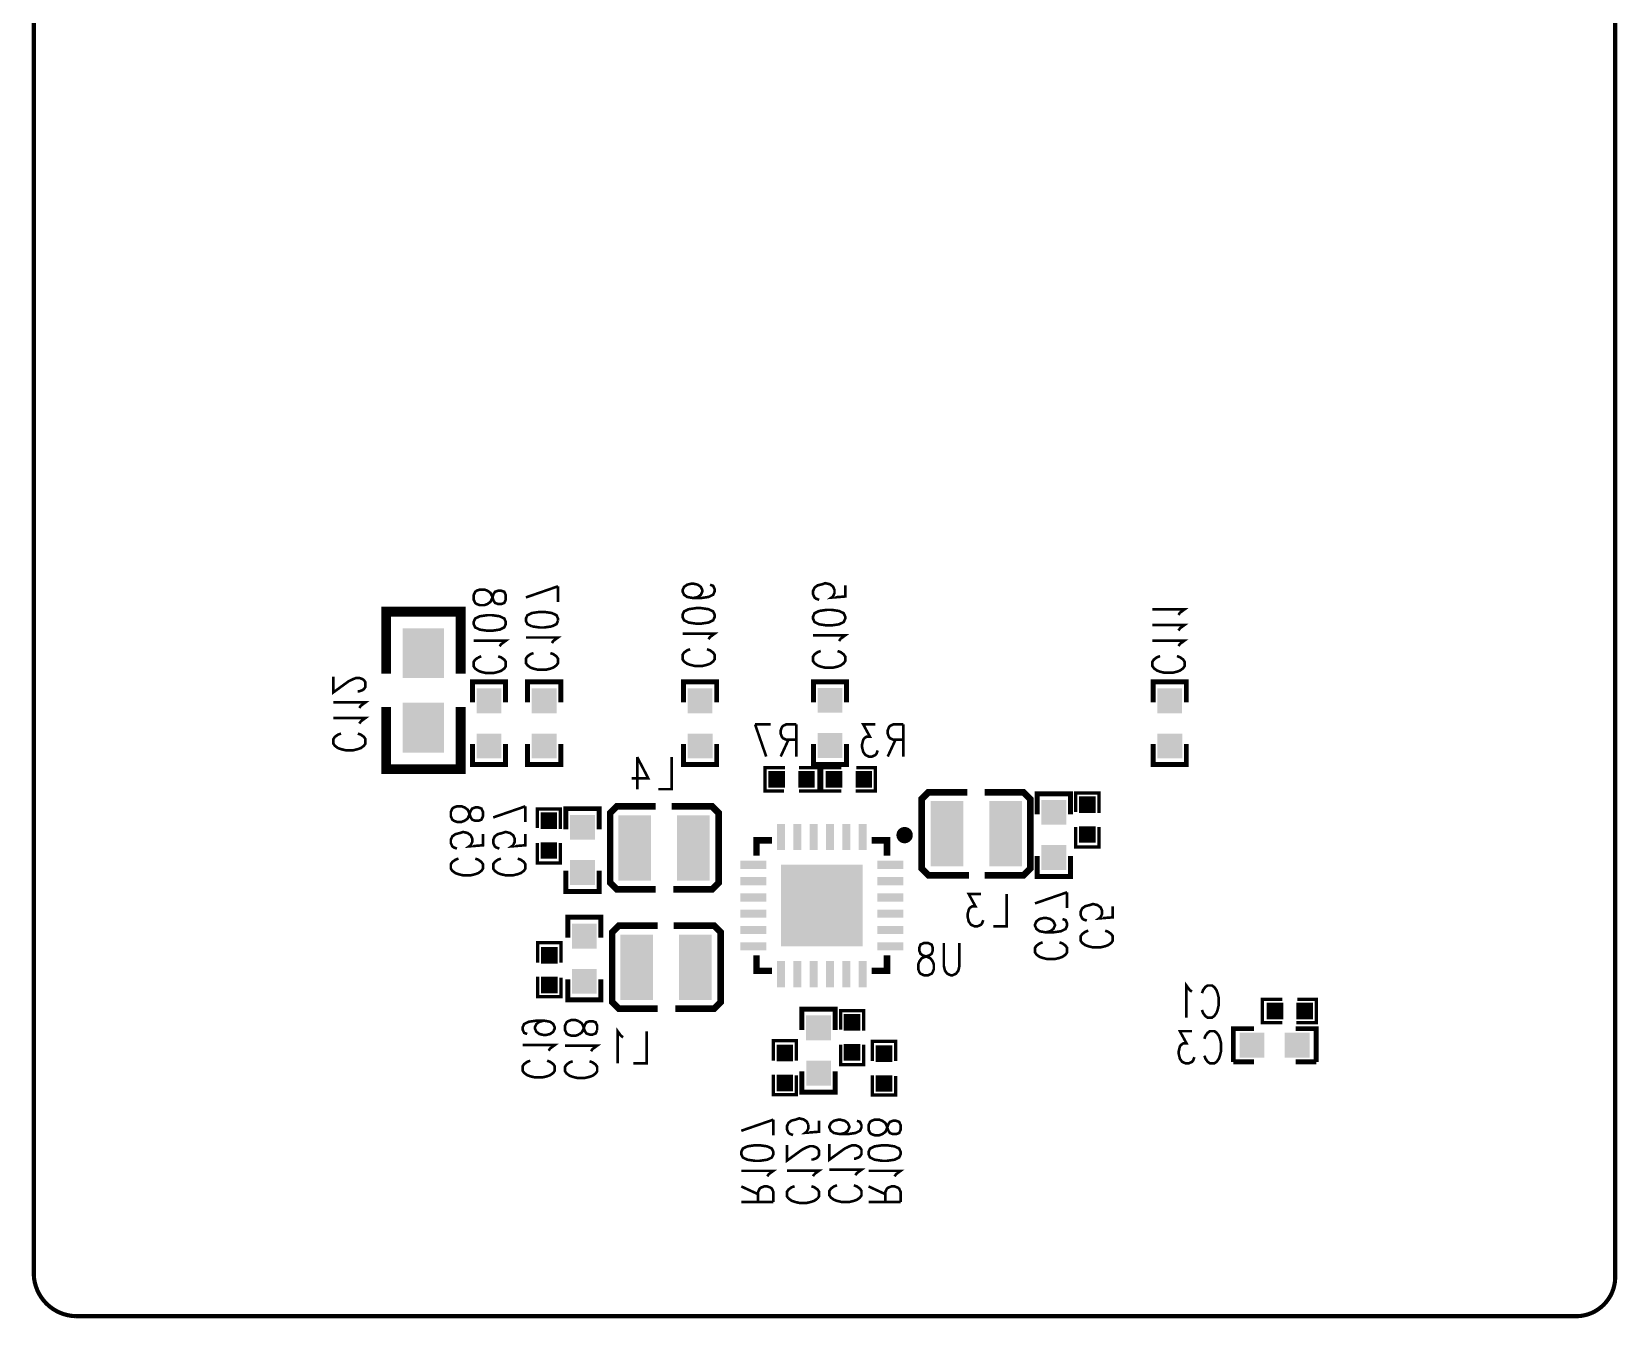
# Model space of a CAD drawing. Extents: x -1.75 to 2.93, y 0.9 to 4.15.
# Drawn here: x 1.021 to 2.934, y 1.023 to 2.575 of the extents above; entities that cross this region are included whole.
import ezdxf

# ---------------------------------------------------------------- set-up
doc = ezdxf.new("R2010")
doc.units = 0
doc.layers.get('0').update_dxf_attribs({"linetype": 'CONTINUOUS'})
doc.layers.add('SMD004022_PHO', color=6, linetype='CONTINUOUS')
doc.layers.add('SSB004029_PHO', color=1, linetype='CONTINUOUS')

# ---------------------------------------------------------------- blocks, each defined once
blk = doc.blocks.new('RECTANGLE_50')
blk.add_solid([(0.025, 0.03), (0.025, -0.03), (-0.025, 0.03), (-0.025, -0.03)])
blk = doc.blocks.new('SQUARE_80')
blk.add_solid([(0.01, 0.01), (0.01, -0.01), (-0.01, 0.01), (-0.01, -0.01)])
blk = doc.blocks.new('SQUARE_85')
blk.add_solid([(0.015, 0.015), (0.015, -0.015), (-0.015, 0.015), (-0.015, -0.015)])
blk = doc.blocks.new('RECTANGLE_108')
blk.add_solid([(0.01575, 0.00492), (0.01575, -0.00492), (-0.01575, 0.00492), (-0.01575, -0.00492)])
blk = doc.blocks.new('RECTANGLE_109')
blk.add_solid([(0.00492, 0.01575), (0.00492, -0.01575), (-0.00492, 0.01575), (-0.00492, -0.01575)])
blk = doc.blocks.new('SQUARE_110')
blk.add_solid([(0.049215, 0.049215), (0.049215, -0.049215), (-0.049215, 0.049215), (-0.049215, -0.049215)])
blk = doc.blocks.new('RECTANGLE_111')
blk.add_solid([(0.019685, 0.03937), (0.019685, -0.03937), (-0.019685, 0.03937), (-0.019685, -0.03937)])

msp = doc.modelspace()

# ---------------------------------------------------------------- linework, layer by layer
at = {"layer": 'SMD004022_PHO', "const_width": 0.005}
for points in [[(1.02365, 1.0751), (1.02365, 4.07423)], [(2.9314, 4.07423), (2.9314, 1.0751)], [(2.8814, 1.0251), (1.07365, 1.0251)]]:
    msp.add_lwpolyline(points, dxfattribs=at)
for points in [[(1.02365, 1.0751, 0.3915503), (1.07365, 1.0251)], [(2.8814, 1.02511, 0.4482282), (2.9314, 1.0751)]]:
    msp.add_lwpolyline(points, format="xyb", dxfattribs=at)
at = {"layer": 'SSB004029_PHO'}
for points, const_width in [([(1.02365, 1.0751), (1.02365, 4.07423)], 0.005), ([(2.9314, 4.07423), (2.9314, 1.0751)], 0.005), ([(1.59308, 1.88956), (1.59123, 1.88553), (1.58754, 1.88419), (1.58385, 1.88419), (1.58016, 1.88553), (1.57831, 1.88822), (1.57647, 1.89359), (1.57462, 1.89761), (1.57093, 1.9003), (1.56724, 1.90164), (1.5617, 1.90164), (1.55801, 1.9003), (1.55616, 1.89896), (1.55432, 1.89493), (1.55432, 1.88956), (1.55616, 1.88553), (1.55801, 1.88419), (1.5617, 1.88285), (1.56724, 1.88285), (1.57093, 1.88419), (1.57462, 1.88687), (1.57647, 1.8909), (1.57831, 1.89627), (1.58016, 1.89896), (1.58385, 1.9003), (1.58754, 1.9003), (1.59123, 1.89896), (1.59308, 1.89493), (1.59308, 1.88956)], 0.00315), ([(1.65607, 1.90558), (1.61731, 1.89215)], 0.00315), ([(1.65607, 1.88678), (1.65607, 1.90558)], 0.00315), ([(1.83951, 1.9075), (1.8432, 1.90616), (1.84504, 1.90213), (1.84504, 1.89945), (1.8432, 1.89542), (1.83766, 1.89274), (1.82843, 1.89139), (1.81921, 1.89139), (1.81182, 1.89274), (1.80813, 1.89542), (1.80629, 1.89945), (1.80629, 1.90079), (1.80813, 1.90482), (1.81182, 1.9075), (1.81736, 1.90884), (1.81921, 1.90884), (1.82474, 1.9075), (1.82843, 1.90482), (1.83028, 1.90079), (1.83028, 1.89945), (1.82843, 1.89542), (1.82474, 1.89274), (1.81921, 1.89139)], 0.00315), ([(2.00253, 1.90671), (2.00253, 1.89329), (1.98591, 1.89195), (1.98776, 1.89329), (1.98961, 1.89732), (1.98961, 1.90134), (1.98776, 1.90537), (1.98407, 1.90806), (1.97853, 1.9094), (1.97484, 1.90806), (1.9693, 1.90671), (1.96561, 1.90403), (1.96377, 1.9), (1.96377, 1.89598), (1.96561, 1.89195), (1.96746, 1.89061), (1.97115, 1.88926)], 0.00315), ([(1.44873, 1.80001), (1.44873, 1.87501), (1.53873, 1.87501), (1.53873, 1.80001)], 0.012), ([(1.62469, 1.85725), (1.61916, 1.85994), (1.61731, 1.86397), (1.61731, 1.86665), (1.61916, 1.87068), (1.62469, 1.87336), (1.63392, 1.8747), (1.63946, 1.8747), (1.64869, 1.87336), (1.65422, 1.87068), (1.65607, 1.86665), (1.65607, 1.86397)], 0.00315), ([(1.84504, 1.86857), (1.8432, 1.86455), (1.83766, 1.86186), (1.82843, 1.86052), (1.8229, 1.86052), (1.81367, 1.86186), (1.80813, 1.86455), (1.80629, 1.86857), (1.80629, 1.87126), (1.80813, 1.87529), (1.81367, 1.87797), (1.8229, 1.87931), (1.82843, 1.87931), (1.83766, 1.87797), (1.8432, 1.87529), (1.84504, 1.87126), (1.84504, 1.86857)], 0.00315), ([(2.00253, 1.86645), (2.00068, 1.86242), (1.99514, 1.85973), (1.98591, 1.85839), (1.98038, 1.85839), (1.97115, 1.85973), (1.96561, 1.86242), (1.96377, 1.86645), (1.96377, 1.86913), (1.96561, 1.87316), (1.97115, 1.87584), (1.98038, 1.87718), (1.98591, 1.87718), (1.99514, 1.87584), (2.00068, 1.87316), (2.00253, 1.86913), (2.00253, 1.86645)], 0.00315), ([(2.40459, 1.87104), (2.40644, 1.87372), (2.41197, 1.87775), (2.37322, 1.87775)], 0.00315), ([(1.59308, 1.86003), (1.59123, 1.856), (1.58569, 1.85332), (1.57647, 1.85198), (1.57093, 1.85198), (1.5617, 1.85332), (1.55616, 1.856), (1.55432, 1.86003), (1.55432, 1.86271), (1.55616, 1.86674), (1.5617, 1.86943), (1.57093, 1.87077), (1.57647, 1.87077), (1.58569, 1.86943), (1.59123, 1.86674), (1.59308, 1.86271), (1.59308, 1.86003)], 0.00315), ([(1.64869, 1.85725), (1.63946, 1.85591), (1.63392, 1.85591), (1.62469, 1.85725)], 0.00315), ([(1.65607, 1.86397), (1.65422, 1.85994), (1.64869, 1.85725)], 0.00315), ([(2.40459, 1.85225), (2.40644, 1.85493), (2.41197, 1.85896), (2.37322, 1.85896)], 0.00315), ([(1.58569, 1.83318), (1.58754, 1.83587), (1.59308, 1.8399), (1.55432, 1.8399)], 0.00315), ([(1.64869, 1.83712), (1.65053, 1.83981), (1.65607, 1.84383), (1.61731, 1.84383)], 0.00315), ([(1.83766, 1.84173), (1.83951, 1.84441), (1.84504, 1.84844), (1.80629, 1.84844)], 0.00315), ([(1.99514, 1.8396), (1.99699, 1.84228), (2.00253, 1.84631), (1.96377, 1.84631)], 0.00315), ([(2.40459, 1.83345), (2.40644, 1.83614), (2.41197, 1.84016), (2.37322, 1.84016)], 0.00315), ([(1.55986, 1.80365), (1.55616, 1.80634), (1.55432, 1.80902), (1.55432, 1.81439), (1.55616, 1.81708), (1.55986, 1.81976)], 0.00315), ([(1.58385, 1.8211), (1.58754, 1.81976), (1.59123, 1.81708), (1.59308, 1.81439), (1.59308, 1.80902), (1.59123, 1.80634), (1.58754, 1.80365), (1.58385, 1.80231), (1.57831, 1.80097), (1.56908, 1.80097), (1.56355, 1.80231), (1.55986, 1.80365)], 0.00315), ([(1.55986, 1.81976), (1.56355, 1.8211)], 0.00315), ([(1.64684, 1.82504), (1.65053, 1.8237), (1.65422, 1.82101), (1.65607, 1.81833), (1.65607, 1.81296), (1.65422, 1.81028), (1.65053, 1.80759), (1.64684, 1.80625), (1.6413, 1.80491), (1.63208, 1.80491), (1.62654, 1.80625), (1.62285, 1.80759), (1.61916, 1.81028), (1.61731, 1.81296), (1.61731, 1.81833), (1.61916, 1.82101), (1.62285, 1.8237), (1.62654, 1.82504)], 0.00315), ([(1.83582, 1.82965), (1.83951, 1.82831), (1.8432, 1.82562), (1.84504, 1.82294), (1.84504, 1.81757), (1.8432, 1.81488), (1.83951, 1.8122), (1.83582, 1.81086), (1.83028, 1.80951), (1.82105, 1.80951), (1.81551, 1.81086), (1.81182, 1.8122), (1.80813, 1.81488), (1.80629, 1.81757), (1.80629, 1.82294), (1.80813, 1.82562), (1.81182, 1.82831), (1.81551, 1.82965)], 0.00315), ([(1.9933, 1.82752), (1.99699, 1.82618), (2.00068, 1.82349), (2.00253, 1.82081), (2.00253, 1.81544), (2.00068, 1.81275), (1.99699, 1.81007), (1.9933, 1.80873), (1.98776, 1.80739), (1.97853, 1.80739), (1.973, 1.80873), (1.9693, 1.81007), (1.96561, 1.81275), (1.96377, 1.81544), (1.96377, 1.82081), (1.96561, 1.82349), (1.9693, 1.82618), (1.973, 1.82752)], 0.00315), ([(2.40275, 1.82137), (2.40644, 1.82003), (2.41013, 1.81735), (2.41197, 1.81466), (2.41197, 1.80929), (2.41013, 1.80661), (2.40644, 1.80392), (2.40275, 1.80258), (2.39721, 1.80124), (2.38798, 1.80124), (2.38244, 1.80258), (2.37875, 1.80392), (2.37506, 1.80661), (2.37322, 1.80929), (2.37322, 1.81466), (2.37506, 1.81735), (2.37875, 1.82003), (2.38244, 1.82137)], 0.00315), ([(1.41456, 1.77894), (1.4164, 1.77894), (1.42009, 1.78028), (1.42194, 1.78162), (1.42378, 1.78431), (1.42378, 1.78968), (1.42194, 1.79236), (1.42009, 1.7937), (1.4164, 1.79505), (1.41271, 1.79505), (1.40902, 1.7937), (1.40348, 1.79102), (1.38503, 1.7776), (1.38503, 1.79639)], 0.00315), ([(1.55285, 1.76547), (1.55285, 1.79047), (1.59285, 1.79047), (1.59285, 1.76547)], 0.006), ([(1.61933, 1.76547), (1.61933, 1.79047), (1.65933, 1.79047), (1.65933, 1.76547)], 0.006), ([(1.80748, 1.76547), (1.80748, 1.79047), (1.84748, 1.79047), (1.84748, 1.76547)], 0.006), ([(1.96414, 1.76547), (1.96414, 1.79047), (2.00414, 1.79047), (2.00414, 1.76547)], 0.006), ([(2.37407, 1.76547), (2.37407, 1.79047), (2.41407, 1.79047), (2.41407, 1.76547)], 0.006), ([(1.4164, 1.7588), (1.41825, 1.76149), (1.42378, 1.76552), (1.38503, 1.76552)], 0.00315), ([(1.53873, 1.76001), (1.53873, 1.68501), (1.44873, 1.68501), (1.44873, 1.76001)], 0.012), ([(1.4164, 1.74001), (1.41825, 1.7427), (1.42378, 1.74672), (1.38503, 1.74672)], 0.00315), ([(1.41456, 1.72793), (1.41825, 1.72659), (1.42194, 1.7239), (1.42378, 1.72122), (1.42378, 1.71585), (1.42194, 1.71317), (1.41825, 1.71048), (1.41456, 1.70914), (1.40902, 1.7078), (1.39979, 1.7078), (1.39425, 1.70914), (1.39056, 1.71048), (1.38687, 1.71317), (1.38503, 1.71585), (1.38503, 1.72122), (1.38687, 1.7239), (1.39056, 1.72659), (1.39425, 1.72793)], 0.00315), ([(1.89382, 1.73897), (1.90725, 1.70021)], 0.00315), ([(1.91262, 1.73897), (1.89382, 1.73897)], 0.00315), ([(1.94349, 1.73897), (1.93141, 1.73897), (1.92738, 1.73712), (1.92604, 1.73528), (1.9247, 1.73159), (1.9247, 1.72789), (1.92604, 1.7242), (1.92738, 1.72236), (1.93141, 1.72051), (1.94349, 1.72051)], 0.00315), ([(1.93409, 1.72051), (1.9247, 1.70021)], 0.00315), ([(1.94349, 1.73897), (1.94349, 1.70021)], 0.00315), ([(2.03907, 1.73897), (2.0243, 1.73897), (2.03235, 1.7242), (2.02833, 1.7242), (2.02564, 1.72236), (2.0243, 1.72051), (2.02296, 1.71498), (2.02296, 1.71128), (2.0243, 1.70575), (2.02698, 1.70206), (2.03101, 1.70021), (2.03504, 1.70021), (2.03907, 1.70206), (2.04041, 1.7039), (2.04175, 1.70759)], 0.00315), ([(2.07262, 1.73897), (2.06054, 1.73897), (2.05651, 1.73712), (2.05517, 1.73528), (2.05383, 1.73159), (2.05383, 1.72789), (2.05517, 1.7242), (2.05651, 1.72236), (2.06054, 1.72051), (2.07262, 1.72051)], 0.00315), ([(2.06323, 1.72051), (2.05383, 1.70021)], 0.00315), ([(2.07262, 1.73897), (2.07262, 1.70021)], 0.00315), ([(1.59285, 1.71547), (1.59285, 1.69047), (1.55285, 1.69047), (1.55285, 1.71547)], 0.006), ([(1.65933, 1.71547), (1.65933, 1.69047), (1.61933, 1.69047), (1.61933, 1.71547)], 0.006), ([(1.84748, 1.71547), (1.84748, 1.69047), (1.80748, 1.69047), (1.80748, 1.71547)], 0.006), ([(2.00414, 1.71547), (2.00414, 1.69047), (1.96414, 1.69047), (1.96414, 1.71547)], 0.006), ([(2.41407, 1.71547), (2.41407, 1.69047), (2.37407, 1.69047), (2.37407, 1.71547)], 0.006), ([(1.7516, 1.6996), (1.76502, 1.67376), (1.74489, 1.67376)], 0.00315), ([(1.7516, 1.6996), (1.7516, 1.66084)], 0.00315), ([(1.79321, 1.6996), (1.79321, 1.66084), (1.7771, 1.66084)], 0.00315), ([(1.9298, 1.68672), (1.9058, 1.68672), (1.9058, 1.65872), (1.9288, 1.65872)], 0.004), ([(1.9468, 1.65872), (1.9708, 1.65872), (1.9708, 1.68672), (1.9468, 1.68672)], 0.004), ([(1.99799, 1.68671), (1.97399, 1.68671), (1.97399, 1.65871), (1.99799, 1.65871)], 0.004), ([(2.01499, 1.65871), (2.03899, 1.65871), (2.03899, 1.68671), (2.01599, 1.68671)], 0.004), ([(2.15181, 1.55701), (2.10282, 1.55701), (2.09482, 1.56501), (2.09482, 1.64901), (2.10282, 1.65701), (2.14981, 1.65701)], 0.008), ([(2.17081, 1.65701), (2.21781, 1.65701), (2.22581, 1.64901), (2.22581, 1.56501), (2.21781, 1.55701), (2.17082, 1.55701)], 0.008), ([(2.23425, 1.63034), (2.23425, 1.65534), (2.27425, 1.65534), (2.27425, 1.63034)], 0.006), ([(2.30866, 1.63215), (2.30866, 1.65615), (2.28066, 1.65615), (2.28066, 1.63315)], 0.004), ([(1.56552, 1.62808), (1.56367, 1.62405), (1.55998, 1.62271), (1.55629, 1.62271), (1.5526, 1.62405), (1.55075, 1.62674), (1.54891, 1.63211), (1.54706, 1.63613), (1.54337, 1.63882), (1.53968, 1.64016), (1.53414, 1.64016), (1.53045, 1.63882), (1.5286, 1.63747), (1.52676, 1.63345), (1.52676, 1.62808), (1.5286, 1.62405), (1.53045, 1.62271), (1.53414, 1.62137), (1.53968, 1.62137), (1.54337, 1.62271), (1.54706, 1.62539), (1.54891, 1.62942), (1.55075, 1.63479), (1.5526, 1.63747), (1.55629, 1.63882), (1.55998, 1.63882), (1.56367, 1.63747), (1.56552, 1.63345), (1.56552, 1.62808)], 0.00315), ([(1.6167, 1.64016), (1.57794, 1.62674)], 0.00315), ([(1.6167, 1.62137), (1.6167, 1.64016)], 0.00315), ([(1.65899, 1.61291), (1.65899, 1.63691), (1.63099, 1.63691), (1.63099, 1.61391)], 0.004), ([(1.66559, 1.61234), (1.66559, 1.63734), (1.70559, 1.63734), (1.70559, 1.61234)], 0.006), ([(1.774, 1.53999), (1.727, 1.53999), (1.719, 1.54799), (1.719, 1.63199), (1.727, 1.63999), (1.77399, 1.63999), (1.774, 1.63999)], 0.008), ([(1.79301, 1.63999), (1.842, 1.63999), (1.85, 1.63199), (1.85, 1.54799), (1.842, 1.53999), (1.79501, 1.53999), (1.795, 1.53999)], 0.008), ([(1.56552, 1.6066), (1.56552, 1.59318), (1.54891, 1.59184), (1.55075, 1.59318), (1.5526, 1.59721), (1.5526, 1.60123), (1.55075, 1.60526), (1.54706, 1.60794), (1.54152, 1.60929), (1.53783, 1.60794), (1.5323, 1.6066), (1.5286, 1.60392), (1.52676, 1.59989), (1.52676, 1.59586), (1.5286, 1.59184), (1.53045, 1.5905), (1.53414, 1.58915)], 0.00315), ([(1.6167, 1.6066), (1.6167, 1.59318), (1.60009, 1.59184), (1.60193, 1.59318), (1.60378, 1.59721), (1.60378, 1.60123), (1.60193, 1.60526), (1.59824, 1.60794), (1.59271, 1.60929), (1.58901, 1.60794), (1.58348, 1.6066), (1.57979, 1.60392), (1.57794, 1.59989), (1.57794, 1.59586), (1.57979, 1.59184), (1.58163, 1.5905), (1.58532, 1.58915)], 0.00315), ([(2.28066, 1.61515), (2.28066, 1.59115), (2.30866, 1.59115), (2.30866, 1.61515)], 0.004), ([(1.63099, 1.59591), (1.63099, 1.57191), (1.65899, 1.57191), (1.65899, 1.59591)], 0.004), ([(1.89556, 1.58044), (1.89556, 1.59914), (1.91426, 1.59914)], 0.00787), ([(2.03434, 1.59914), (2.05304, 1.59914), (2.05304, 1.58044)], 0.00787), ([(1.55629, 1.57707), (1.55998, 1.57573), (1.56367, 1.57305), (1.56552, 1.57036), (1.56552, 1.56499), (1.56367, 1.56231), (1.55998, 1.55962), (1.55629, 1.55828), (1.55075, 1.55694), (1.54152, 1.55694), (1.53599, 1.55828), (1.5323, 1.55962), (1.5286, 1.56231), (1.52676, 1.56499), (1.52676, 1.57036), (1.5286, 1.57305), (1.5323, 1.57573), (1.53599, 1.57707)], 0.00315), ([(1.60747, 1.57707), (1.61116, 1.57573), (1.61485, 1.57305), (1.6167, 1.57036), (1.6167, 1.56499), (1.61485, 1.56231), (1.61116, 1.55962), (1.60747, 1.55828), (1.60193, 1.55694), (1.59271, 1.55694), (1.58717, 1.55828), (1.58348, 1.55962), (1.57979, 1.56231), (1.57794, 1.56499), (1.57794, 1.57036), (1.57979, 1.57305), (1.58348, 1.57573), (1.58717, 1.57707)], 0.00315), ([(2.27425, 1.58034), (2.27425, 1.55534), (2.23425, 1.55534), (2.23425, 1.58034)], 0.006), ([(1.70559, 1.56234), (1.70559, 1.53734), (1.66559, 1.53734), (1.66559, 1.56234)], 0.006), ([(2.16639, 1.53424), (2.15163, 1.53424), (2.15968, 1.51948), (2.15565, 1.51948), (2.15297, 1.51763), (2.15163, 1.51579), (2.15028, 1.51025), (2.15028, 1.50656), (2.15163, 1.50102), (2.15431, 1.49733), (2.15834, 1.49549), (2.16236, 1.49549), (2.16639, 1.49733), (2.16773, 1.49918), (2.16908, 1.50287)], 0.00315), ([(2.19726, 1.53424), (2.19726, 1.49549), (2.18116, 1.49549)], 0.00315), ([(2.27024, 1.53646), (2.23148, 1.52303)], 0.00315), ([(2.27024, 1.51766), (2.27024, 1.53646)], 0.00315), ([(2.32536, 1.51968), (2.32536, 1.50625), (2.30875, 1.50491), (2.31059, 1.50625), (2.31244, 1.51028), (2.31244, 1.51431), (2.31059, 1.51833), (2.3069, 1.52102), (2.30137, 1.52236), (2.29768, 1.52102), (2.29214, 1.51968), (2.28845, 1.51699), (2.2866, 1.51297), (2.2866, 1.50894), (2.28845, 1.50491), (2.29029, 1.50357), (2.29398, 1.50223)], 0.00315), ([(1.6679, 1.48155), (1.6679, 1.50655), (1.7079, 1.50655), (1.7079, 1.48155)], 0.006), ([(1.77641, 1.39607), (1.72941, 1.39607), (1.72141, 1.40407), (1.72141, 1.48807), (1.72941, 1.49607), (1.7764, 1.49607)], 0.008), ([(1.79541, 1.49607), (1.8444, 1.49607), (1.8524, 1.48807), (1.8524, 1.40407), (1.8444, 1.39607), (1.79741, 1.39607)], 0.008), ([(2.2647, 1.50424), (2.2684, 1.5029), (2.27024, 1.49887), (2.27024, 1.49619), (2.2684, 1.49216), (2.26286, 1.48948), (2.25363, 1.48813), (2.2444, 1.48813), (2.23702, 1.48948), (2.23333, 1.49216), (2.23148, 1.49619), (2.23148, 1.49753), (2.23333, 1.50156), (2.23702, 1.50424), (2.24256, 1.50558), (2.2444, 1.50558), (2.24994, 1.50424), (2.25363, 1.50156), (2.25548, 1.49753), (2.25548, 1.49619), (2.25363, 1.49216), (2.24994, 1.48948), (2.2444, 1.48813)], 0.00315), ([(1.65954, 1.45151), (1.65954, 1.47551), (1.63154, 1.47551), (1.63154, 1.45151)], 0.004), ([(2.10275, 1.47519), (2.10678, 1.47334), (2.10812, 1.46965), (2.10812, 1.46596), (2.10678, 1.46227), (2.1041, 1.46042), (2.09873, 1.45858), (2.0947, 1.45673), (2.09202, 1.45304), (2.09067, 1.44935), (2.09067, 1.44381), (2.09202, 1.44012), (2.09336, 1.43828), (2.09739, 1.43643), (2.10275, 1.43643), (2.10678, 1.43828), (2.10812, 1.44012), (2.10947, 1.44381), (2.10947, 1.44935), (2.10812, 1.45304), (2.10544, 1.45673), (2.10141, 1.45858), (2.09604, 1.46042), (2.09336, 1.46227), (2.09202, 1.46596), (2.09202, 1.46965), (2.09336, 1.47334), (2.09739, 1.47519), (2.10275, 1.47519)], 0.00315), ([(2.14034, 1.47519), (2.14034, 1.4475), (2.139, 1.44197), (2.13631, 1.43828), (2.13228, 1.43643), (2.1296, 1.43643), (2.12557, 1.43828), (2.12289, 1.44197), (2.12155, 1.4475), (2.12155, 1.47519)], 0.00315), ([(2.26101, 1.47605), (2.2647, 1.47471), (2.2684, 1.47203), (2.27024, 1.46934), (2.27024, 1.46397), (2.2684, 1.46129), (2.2647, 1.4586), (2.26101, 1.45726), (2.25548, 1.45592), (2.24625, 1.45592), (2.24071, 1.45726), (2.23702, 1.4586), (2.23333, 1.46129), (2.23148, 1.46397), (2.23148, 1.46934), (2.23333, 1.47203), (2.23702, 1.47471), (2.24071, 1.47605)], 0.00315), ([(2.31613, 1.49015), (2.31982, 1.4888), (2.32351, 1.48612), (2.32536, 1.48344), (2.32536, 1.47807), (2.32351, 1.47538), (2.31982, 1.4727), (2.31613, 1.47135), (2.31059, 1.47001), (2.30137, 1.47001), (2.29583, 1.47135), (2.29214, 1.4727), (2.28845, 1.47538), (2.2866, 1.47807), (2.2866, 1.48344), (2.28845, 1.48612), (2.29214, 1.4888), (2.29583, 1.49015)], 0.00315), ([(1.91426, 1.44166), (1.89556, 1.44166), (1.89556, 1.46036)], 0.00787), ([(2.05304, 1.46036), (2.05304, 1.44166), (2.03434, 1.44166)], 0.00787), ([(1.63154, 1.43451), (1.63154, 1.41051), (1.65954, 1.41051), (1.65954, 1.43351)], 0.004), ([(1.7079, 1.43155), (1.7079, 1.40655), (1.6679, 1.40655), (1.6679, 1.43155)], 0.006), ([(2.42087, 1.41663), (2.41818, 1.41847), (2.41415, 1.42401), (2.41415, 1.38525)], 0.00315), ([(2.43295, 1.41478), (2.43429, 1.41847), (2.43697, 1.42216), (2.43966, 1.42401), (2.44503, 1.42401), (2.44771, 1.42216), (2.4504, 1.41847), (2.45174, 1.41478), (2.45308, 1.40924), (2.45308, 1.40001), (2.45174, 1.39448), (2.4504, 1.39079), (2.44771, 1.3871), (2.44503, 1.38525), (2.43966, 1.38525), (2.43697, 1.3871), (2.43429, 1.39079), (2.43295, 1.39448)], 0.00315), ([(1.95039, 1.37036), (1.95039, 1.39536), (1.99039, 1.39536), (1.99039, 1.37036)], 0.006), ([(2.52995, 1.40717), (2.50595, 1.40717), (2.50595, 1.37917), (2.52995, 1.37917)], 0.004), ([(2.54695, 1.37917), (2.57095, 1.37917), (2.57095, 1.40717), (2.54795, 1.40717)], 0.004), ([(1.63921, 1.3816), (1.63368, 1.38025), (1.62998, 1.37757), (1.62814, 1.37354), (1.62814, 1.3722), (1.62998, 1.36817), (1.63368, 1.36549), (1.63921, 1.36415), (1.64106, 1.36415), (1.64659, 1.36549), (1.65029, 1.36817), (1.65213, 1.3722), (1.65213, 1.37354), (1.65029, 1.37757), (1.64659, 1.38025), (1.63921, 1.3816), (1.62998, 1.3816), (1.62076, 1.38025), (1.61522, 1.37757), (1.61337, 1.37354), (1.61337, 1.37086), (1.61522, 1.36683), (1.61891, 1.36549)], 0.00315), ([(1.68116, 1.38092), (1.67747, 1.38227), (1.67194, 1.38227), (1.66825, 1.38092), (1.6664, 1.37958), (1.66455, 1.37556), (1.66455, 1.37019), (1.6664, 1.36616), (1.66825, 1.36482), (1.67194, 1.36347), (1.67747, 1.36347), (1.68116, 1.36482)], 0.00315), ([(1.70331, 1.37019), (1.70147, 1.36616), (1.69778, 1.36482), (1.69408, 1.36482), (1.69039, 1.36616), (1.68855, 1.36884), (1.6867, 1.37421), (1.68486, 1.37824), (1.68116, 1.38092)], 0.00315), ([(1.68116, 1.36482), (1.68486, 1.3675), (1.6867, 1.37153), (1.68855, 1.3769), (1.69039, 1.37958), (1.69408, 1.38092), (1.69778, 1.38092), (1.70147, 1.37958), (1.70331, 1.37556), (1.70331, 1.37019)], 0.00315), ([(2.02488, 1.36952), (2.02488, 1.39352), (1.99688, 1.39352), (1.99688, 1.37052)], 0.004), ([(1.73469, 1.36151), (1.732, 1.36335), (1.72798, 1.36889), (1.72798, 1.33013)], 0.00315), ([(1.76288, 1.36889), (1.76288, 1.33013), (1.74677, 1.33013)], 0.00315), ([(1.94371, 1.33348), (1.94371, 1.35748), (1.91571, 1.35748), (1.91571, 1.33348)], 0.004), ([(2.06329, 1.33279), (2.06329, 1.35679), (2.03529, 1.35679), (2.03529, 1.33279)], 0.004), ([(2.42107, 1.36889), (2.40631, 1.36889), (2.41436, 1.35412), (2.41033, 1.35412), (2.40765, 1.35228), (2.40631, 1.35043), (2.40496, 1.3449), (2.40496, 1.34121), (2.40631, 1.33567), (2.40899, 1.33198), (2.41302, 1.33013), (2.41704, 1.33013), (2.42107, 1.33198), (2.42241, 1.33382), (2.42376, 1.33751)], 0.00315), ([(2.43584, 1.35966), (2.43718, 1.36335), (2.43986, 1.36704), (2.44255, 1.36889), (2.44792, 1.36889), (2.4506, 1.36704), (2.45329, 1.36335), (2.45463, 1.35966), (2.45597, 1.35412), (2.45597, 1.3449), (2.45463, 1.33936), (2.45329, 1.33567), (2.4506, 1.33198), (2.44792, 1.33013), (2.44255, 1.33013), (2.43986, 1.33198), (2.43718, 1.33567), (2.43584, 1.33936)], 0.00315), ([(2.47079, 1.33191), (2.47079, 1.37191), (2.49579, 1.37191)], 0.006), ([(2.54579, 1.37191), (2.57079, 1.37191), (2.57079, 1.33191)], 0.006), ([(1.64475, 1.34535), (1.64659, 1.34804), (1.65213, 1.35207), (1.61337, 1.35207)], 0.00315), ([(1.69593, 1.34468), (1.69778, 1.34737), (1.70331, 1.35139), (1.66455, 1.35139)], 0.00315), ([(1.99688, 1.35252), (1.99688, 1.32852), (2.02488, 1.32852), (2.02488, 1.35252)], 0.004), ([(1.6429, 1.33327), (1.64659, 1.33193), (1.65029, 1.32925), (1.65213, 1.32656), (1.65213, 1.32119), (1.65029, 1.31851), (1.64659, 1.31582), (1.6429, 1.31448), (1.63737, 1.31314), (1.62814, 1.31314), (1.6226, 1.31448), (1.61891, 1.31582), (1.61522, 1.31851), (1.61337, 1.32119), (1.61337, 1.32656), (1.61522, 1.32925), (1.61891, 1.33193), (1.6226, 1.33327)], 0.00315), ([(1.69408, 1.3326), (1.69778, 1.33126), (1.70147, 1.32858), (1.70331, 1.32589), (1.70331, 1.32052), (1.70147, 1.31784), (1.69778, 1.31515), (1.69408, 1.31381), (1.68855, 1.31247), (1.67932, 1.31247), (1.67378, 1.31381), (1.67009, 1.31515), (1.6664, 1.31784), (1.66455, 1.32052), (1.66455, 1.32589), (1.6664, 1.32858), (1.67009, 1.33126), (1.67378, 1.3326)], 0.00315), ([(1.99039, 1.32036), (1.99039, 1.29536), (1.95039, 1.29536), (1.95039, 1.32036)], 0.006), ([(2.49579, 1.33191), (2.47079, 1.33191)], 0.006), ([(2.57079, 1.33191), (2.54579, 1.33191)], 0.006), ([(1.91571, 1.31648), (1.91571, 1.29248), (1.94371, 1.29248), (1.94371, 1.31548)], 0.004), ([(2.03529, 1.31579), (2.03529, 1.29179), (2.06329, 1.29179), (2.06329, 1.31479)], 0.004), ([(1.91591, 1.26215), (1.87715, 1.24873)], 0.00315), ([(1.91591, 1.24336), (1.91591, 1.26215)], 0.00315), ([(1.95811, 1.25567), (1.95626, 1.2597), (1.95257, 1.26239), (1.94704, 1.26373), (1.94334, 1.26239), (1.93781, 1.26104), (1.93412, 1.25836), (1.93227, 1.25433), (1.93227, 1.25031), (1.93412, 1.24628), (1.93596, 1.24494), (1.93965, 1.24359)], 0.00315), ([(1.97103, 1.26104), (1.97103, 1.24762), (1.95442, 1.24628), (1.95626, 1.24762), (1.95811, 1.25165), (1.95811, 1.25567)], 0.00315), ([(2.01667, 1.26081), (2.02036, 1.25947), (2.02221, 1.25544), (2.02221, 1.25276), (2.02036, 1.24873), (2.01483, 1.24605), (2.0056, 1.2447), (1.99637, 1.2447), (1.98899, 1.24605), (1.9853, 1.24873), (1.98345, 1.25276), (1.98345, 1.2541), (1.9853, 1.25813), (1.98899, 1.26081), (1.99453, 1.26215), (1.99637, 1.26215), (2.00191, 1.26081), (2.0056, 1.25813), (2.00745, 1.2541), (2.00745, 1.25276), (2.0056, 1.24873), (2.00191, 1.24605), (1.99637, 1.2447)], 0.00315), ([(2.06945, 1.25007), (2.06761, 1.24605), (2.06392, 1.2447), (2.06023, 1.2447), (2.05653, 1.24605), (2.05469, 1.24873), (2.05284, 1.2541), (2.051, 1.25813), (2.04731, 1.26081), (2.04362, 1.26215), (2.03808, 1.26215), (2.03439, 1.26081), (2.03254, 1.25947), (2.0307, 1.25544), (2.0307, 1.25007), (2.03254, 1.24605), (2.03439, 1.2447), (2.03808, 1.24336), (2.04362, 1.24336), (2.04731, 1.2447), (2.051, 1.24739), (2.05284, 1.25142), (2.05469, 1.25678), (2.05653, 1.25947), (2.06023, 1.26081), (2.06392, 1.26081), (2.06761, 1.25947), (2.06945, 1.25544), (2.06945, 1.25007)], 0.00315), ([(1.91591, 1.22054), (1.91407, 1.21652), (1.90853, 1.21383), (1.8993, 1.21249), (1.89376, 1.21249), (1.88454, 1.21383), (1.879, 1.21652), (1.87715, 1.22054), (1.87715, 1.22323), (1.879, 1.22725), (1.88454, 1.22994), (1.89376, 1.23128), (1.8993, 1.23128), (1.90853, 1.22994), (1.91407, 1.22725), (1.91591, 1.22323), (1.91591, 1.22054)], 0.00315), ([(1.95073, 1.22614), (1.93227, 1.21272), (1.93227, 1.23151)], 0.00315), ([(1.9618, 1.21406), (1.96365, 1.21406), (1.96734, 1.21541), (1.96918, 1.21675), (1.97103, 1.21943), (1.97103, 1.2248), (1.96918, 1.22749), (1.96734, 1.22883), (1.96365, 1.23017), (1.95996, 1.23017), (1.95626, 1.22883), (1.95073, 1.22614)], 0.00315), ([(2.01298, 1.21517), (2.01483, 1.21517), (2.01852, 1.21652), (2.02036, 1.21786), (2.02221, 1.22054), (2.02221, 1.22591), (2.02036, 1.2286), (2.01852, 1.22994), (2.01483, 1.23128), (2.01114, 1.23128), (2.00745, 1.22994), (2.00191, 1.22725), (1.98345, 1.21383), (1.98345, 1.23262)], 0.00315), ([(2.06945, 1.22054), (2.06761, 1.21652), (2.06207, 1.21383), (2.05284, 1.21249), (2.04731, 1.21249), (2.03808, 1.21383), (2.03254, 1.21652), (2.0307, 1.22054), (2.0307, 1.22323), (2.03254, 1.22725), (2.03808, 1.22994), (2.04731, 1.23128), (2.05284, 1.23128), (2.06207, 1.22994), (2.06761, 1.22725), (2.06945, 1.22323), (2.06945, 1.22054)], 0.00315), ([(1.90853, 1.1937), (1.91037, 1.19638), (1.91591, 1.20041), (1.87715, 1.20041)], 0.00315), ([(1.96549, 1.19661), (1.97103, 1.20064), (1.93227, 1.20064)], 0.00315), ([(1.96365, 1.19393), (1.96549, 1.19661)], 0.00315), ([(2.01483, 1.19504), (2.01667, 1.19772), (2.02221, 1.20175), (1.98345, 1.20175)], 0.00315), ([(2.06207, 1.1937), (2.06392, 1.19638), (2.06945, 1.20041), (2.0307, 1.20041)], 0.00315), ([(1.89745, 1.17222), (1.87715, 1.18162)], 0.00315), ([(1.91591, 1.16283), (1.91591, 1.17491), (1.91407, 1.17893), (1.91222, 1.18028), (1.90853, 1.18162), (1.90484, 1.18162), (1.90115, 1.18028), (1.8993, 1.17893), (1.89745, 1.17491), (1.89745, 1.16283)], 0.00315), ([(1.93412, 1.16708), (1.93227, 1.16977), (1.93227, 1.17514), (1.93412, 1.17782), (1.93781, 1.18051), (1.9415, 1.18185)], 0.00315), ([(1.96918, 1.16708), (1.96549, 1.1644), (1.9618, 1.16306), (1.95626, 1.16172), (1.94704, 1.16172), (1.9415, 1.16306), (1.93781, 1.1644), (1.93412, 1.16708)], 0.00315), ([(1.9618, 1.18185), (1.96549, 1.18051), (1.96918, 1.17782), (1.97103, 1.17514), (1.97103, 1.16977), (1.96918, 1.16708)], 0.00315), ([(2.01298, 1.18296), (2.01667, 1.18162), (2.02036, 1.17893), (2.02221, 1.17625), (2.02221, 1.17088), (2.02036, 1.16819), (2.01667, 1.16551), (2.01298, 1.16417), (2.00745, 1.16283), (1.99822, 1.16283), (1.99268, 1.16417), (1.98899, 1.16551), (1.9853, 1.16819), (1.98345, 1.17088), (1.98345, 1.17625), (1.9853, 1.17893), (1.98899, 1.18162), (1.99268, 1.18296)], 0.00315), ([(2.051, 1.17222), (2.0307, 1.18162)], 0.00315), ([(2.06945, 1.16283), (2.06945, 1.17491), (2.06761, 1.17893), (2.06576, 1.18028), (2.06207, 1.18162), (2.05838, 1.18162), (2.05469, 1.18028), (2.05284, 1.17893), (2.051, 1.17491), (2.051, 1.16283)], 0.00315), ([(1.91591, 1.16283), (1.87715, 1.16283)], 0.00315), ([(2.06945, 1.16283), (2.0307, 1.16283)], 0.00315), ([(2.8814, 1.0251), (1.07365, 1.0251)], 0.005)]:
    msp.add_lwpolyline(points, dxfattribs=dict(at, const_width=const_width))
at = {"layer": 'SSB004029_PHO', "const_width": 0.00984}
msp.add_lwpolyline([(2.06929, 1.6054, 1), (2.07915, 1.6054, 1)], format="xyb", close=True, dxfattribs=at)
at = {"layer": 'SSB004029_PHO', "const_width": 0.005}
for points in [[(1.02365, 1.0751, 0.3915503), (1.07365, 1.0251)], [(2.8814, 1.02511, 0.4482282), (2.9314, 1.0751)]]:
    msp.add_lwpolyline(points, format="xyb", dxfattribs=at)

# ---------------------------------------------------------------- block references
at = {"layer": 'SMD004022_PHO'}
for name, p in [('RECTANGLE_50', (1.49373, 1.82501)), ('SQUARE_85', (1.57278, 1.76747)), ('SQUARE_85', (1.63927, 1.76747)), ('SQUARE_85', (1.82741, 1.76747)), ('SQUARE_85', (1.98414, 1.76797)), ('SQUARE_85', (2.394, 1.76747)), ('RECTANGLE_50', (1.49373, 1.73501)), ('SQUARE_85', (1.57285, 1.71297)), ('SQUARE_85', (1.63933, 1.71297)), ('SQUARE_85', (1.82748, 1.71297)), ('SQUARE_85', (1.9842, 1.71347)), ('SQUARE_85', (2.39407, 1.71297)), ('SQUARE_80', (1.9198, 1.67272)), ('SQUARE_80', (1.9558, 1.67272)), ('SQUARE_80', (1.98899, 1.67271)), ('SQUARE_80', (2.02499, 1.67271)), ('RECTANGLE_111', (2.12538, 1.60701)), ('RECTANGLE_111', (2.19625, 1.60701)), ('SQUARE_85', (2.25425, 1.63284)), ('SQUARE_80', (2.29466, 1.64215)), ('SQUARE_80', (1.64499, 1.62291)), ('SQUARE_85', (1.68559, 1.61484)), ('RECTANGLE_111', (1.74857, 1.58999)), ('RECTANGLE_111', (1.81944, 1.58999)), ('RECTANGLE_109', (1.92509, 1.60313)), ('RECTANGLE_109', (1.94478, 1.60313)), ('RECTANGLE_109', (1.96446, 1.60313)), ('RECTANGLE_109', (1.98415, 1.60313)), ('RECTANGLE_109', (2.00383, 1.60313)), ('RECTANGLE_109', (2.02352, 1.60313)), ('SQUARE_80', (2.29466, 1.60615)), ('SQUARE_80', (1.64499, 1.58691)), ('SQUARE_85', (2.25432, 1.57834)), ('SQUARE_85', (1.68566, 1.56034)), ('RECTANGLE_108', (1.89158, 1.56961)), ('SQUARE_110', (1.9743, 1.5204)), ('RECTANGLE_108', (2.05703, 1.56961)), ('RECTANGLE_108', (1.89158, 1.54993)), ('RECTANGLE_108', (2.05703, 1.54993)), ('RECTANGLE_108', (1.89158, 1.53024)), ('RECTANGLE_108', (2.05703, 1.53024)), ('RECTANGLE_108', (1.89158, 1.51056)), ('RECTANGLE_108', (2.05703, 1.51056)), ('SQUARE_85', (1.68783, 1.48355)), ('RECTANGLE_108', (1.89158, 1.49087)), ('RECTANGLE_108', (2.05703, 1.49087)), ('RECTANGLE_111', (1.75097, 1.44607)), ('RECTANGLE_111', (1.82184, 1.44607)), ('RECTANGLE_108', (1.89158, 1.47119)), ('RECTANGLE_108', (2.05703, 1.47119)), ('SQUARE_80', (1.64554, 1.46051)), ('SQUARE_85', (1.6879, 1.42905)), ('RECTANGLE_109', (1.92509, 1.43768)), ('RECTANGLE_109', (1.94478, 1.43768)), ('RECTANGLE_109', (1.96446, 1.43768)), ('RECTANGLE_109', (1.98415, 1.43768)), ('RECTANGLE_109', (2.00383, 1.43768)), ('RECTANGLE_109', (2.02352, 1.43768)), ('SQUARE_80', (1.64554, 1.42451)), ('SQUARE_80', (2.52095, 1.39317)), ('SQUARE_80', (2.55695, 1.39317)), ('SQUARE_85', (1.97039, 1.37286)), ('SQUARE_80', (2.01088, 1.37952)), ('SQUARE_85', (2.49329, 1.35191)), ('SQUARE_85', (2.54779, 1.35198)), ('SQUARE_80', (1.92971, 1.34248)), ('SQUARE_80', (2.01088, 1.34352)), ('SQUARE_80', (2.04929, 1.34179)), ('SQUARE_85', (1.97045, 1.31836)), ('SQUARE_80', (1.92971, 1.30648)), ('SQUARE_80', (2.04929, 1.30579))]:
    msp.add_blockref(name, p, dxfattribs=at)

doc.saveas('drawing.dxf')
